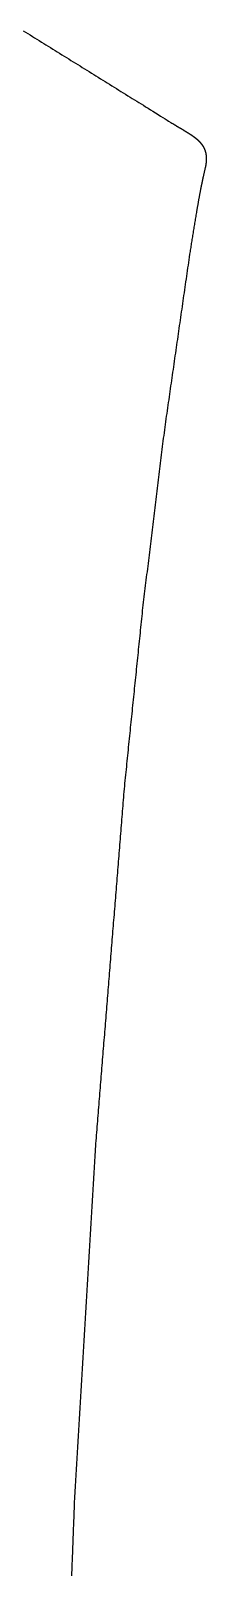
# Model space of a CAD drawing. Header units: feet. Extents: x 3.9 to 4.35, y 0.02 to 1.11.
# Drawn here: x 4.0835 to 4.0947, y 0.809 to 0.907 of the extents above; entities that cross this region are included whole.
import ezdxf

# ---------------------------------------------------------------- set-up
doc = ezdxf.new("R2010")
doc.units = ezdxf.units.FT
doc.header["$MEASUREMENT"] = 0
doc.layers.add('Standard', color=178, linetype='Continuous', true_color=0x000000)

msp = doc.modelspace()

# ---------------------------------------------------------------- linework, layer by layer
at = {"layer": 'Standard'}
for points, knots in [([(4.083035, 0.907003), (4.087789, 0.904053), (4.092542, 0.901103), (4.09266, 0.90103), (4.092777, 0.900957)], [674, 674, 674, 675, 675, 676, 676, 676]), ([(4.083035, 0.907003, 0.100315), (4.087789, 0.904053, 0.100315), (4.092542, 0.901103, 0.100315), (4.09266, 0.90103, 0.100315), (4.092777, 0.900957, 0.100315)], [674, 674, 674, 675, 675, 676, 676, 676]), ([(4.092777, 0.900957), (4.092893, 0.900887), (4.093009, 0.900818), (4.093232, 0.900685), (4.093455, 0.900553)], [676, 676, 676, 677, 677, 678, 678, 678]), ([(4.092777, 0.900957, 0.100315), (4.092893, 0.900887, 0.100315), (4.093009, 0.900818, 0.100315), (4.093232, 0.900685, 0.100315), (4.093455, 0.900553, 0.100315)], [676, 676, 676, 677, 677, 678, 678, 678]), ([(4.09466, 0.898314), (4.094651, 0.898275), (4.094642, 0.898236), (4.094565, 0.897896), (4.094489, 0.897557)], [730, 730, 730, 731, 731, 732, 732, 732]), ([(4.09466, 0.898314, 0.100315), (4.094651, 0.898275, 0.100315), (4.094642, 0.898236, 0.100315), (4.094565, 0.897896, 0.100315), (4.094489, 0.897557, 0.100315)], [730, 730, 730, 731, 731, 732, 732, 732]), ([(4.086294, 0.813204), (4.08586, 0.801775), (4.085426, 0.790345), (4.084706, 0.767356), (4.083986, 0.744367)], [740, 740, 740, 741, 741, 742, 742, 742]), ([(4.086294, 0.813204, 0.100315), (4.08586, 0.801775, 0.100315), (4.085426, 0.790345, 0.100315), (4.084706, 0.767356, 0.100315), (4.083986, 0.744367, 0.100315)], [740, 740, 740, 741, 741, 742, 742, 742])]:
    msp.add_open_spline(points, degree=2, knots=knots, dxfattribs=at)
for points in [[(4.092777, 0.900957), (4.092777, 0.900957, 0.050158), (4.092777, 0.900957, 0.100315)], [(4.093455, 0.900553), (4.093455, 0.900553, 0.050158), (4.093455, 0.900553, 0.100315)], [(4.093455, 0.900553), (4.09356, 0.900487), (4.093665, 0.900421)], [(4.093455, 0.900553, 0.100315), (4.09356, 0.900487, 0.100315), (4.093665, 0.900421, 0.100315)], [(4.093665, 0.900421), (4.093665, 0.900421, 0.050158), (4.093665, 0.900421, 0.100315)], [(4.093665, 0.900421), (4.093715, 0.900388), (4.093766, 0.900354)], [(4.093665, 0.900421, 0.100315), (4.093715, 0.900388, 0.100315), (4.093766, 0.900354, 0.100315)], [(4.093766, 0.900354), (4.093766, 0.900354, 0.050158), (4.093766, 0.900354, 0.100315)], [(4.093766, 0.900354), (4.093814, 0.90032), (4.093863, 0.900287)], [(4.093766, 0.900354, 0.100315), (4.093814, 0.90032, 0.100315), (4.093863, 0.900287, 0.100315)], [(4.093863, 0.900287), (4.093863, 0.900287, 0.050158), (4.093863, 0.900287, 0.100315)], [(4.093863, 0.900287), (4.093909, 0.900252), (4.093956, 0.900218)], [(4.093863, 0.900287, 0.100315), (4.093909, 0.900252, 0.100315), (4.093956, 0.900218, 0.100315)], [(4.093956, 0.900218), (4.093956, 0.900218, 0.050158), (4.093956, 0.900218, 0.100315)], [(4.093956, 0.900218), (4.094001, 0.900182), (4.094046, 0.900147)], [(4.093956, 0.900218, 0.100315), (4.094001, 0.900182, 0.100315), (4.094046, 0.900147, 0.100315)], [(4.094046, 0.900147), (4.094046, 0.900147, 0.050158), (4.094046, 0.900147, 0.100315)], [(4.094046, 0.900147), (4.094067, 0.900129), (4.094089, 0.900111)], [(4.094046, 0.900147, 0.100315), (4.094067, 0.900129, 0.100315), (4.094089, 0.900111, 0.100315)], [(4.094089, 0.900111), (4.094089, 0.900111, 0.050158), (4.094089, 0.900111, 0.100315)], [(4.094089, 0.900111), (4.09411, 0.900093), (4.094131, 0.900075)], [(4.094089, 0.900111, 0.100315), (4.09411, 0.900093, 0.100315), (4.094131, 0.900075, 0.100315)], [(4.094131, 0.900075), (4.094131, 0.900075, 0.050158), (4.094131, 0.900075, 0.100315)], [(4.094131, 0.900075), (4.094152, 0.900056), (4.094172, 0.900037)], [(4.094131, 0.900075, 0.100315), (4.094152, 0.900056, 0.100315), (4.094172, 0.900037, 0.100315)], [(4.094172, 0.900037), (4.094172, 0.900037, 0.050158), (4.094172, 0.900037, 0.100315)], [(4.094172, 0.900037), (4.094192, 0.900019), (4.094212, 0.9)], [(4.094172, 0.900037, 0.100315), (4.094192, 0.900019, 0.100315), (4.094212, 0.9, 0.100315)], [(4.094212, 0.9), (4.094212, 0.9, 0.050158), (4.094212, 0.9, 0.100315)], [(4.094212, 0.9), (4.094231, 0.899981), (4.094251, 0.899961)], [(4.094212, 0.9, 0.100315), (4.094231, 0.899981, 0.100315), (4.094251, 0.899961, 0.100315)], [(4.094251, 0.899961), (4.094251, 0.899961, 0.050158), (4.094251, 0.899961, 0.100315)], [(4.094251, 0.899961), (4.094269, 0.899942), (4.094288, 0.899922)], [(4.094251, 0.899961, 0.100315), (4.094269, 0.899942, 0.100315), (4.094288, 0.899922, 0.100315)], [(4.094288, 0.899922), (4.094288, 0.899922, 0.050158), (4.094288, 0.899922, 0.100315)], [(4.094288, 0.899922), (4.094306, 0.899902), (4.094324, 0.899883)], [(4.094288, 0.899922, 0.100315), (4.094306, 0.899902, 0.100315), (4.094324, 0.899883, 0.100315)], [(4.094324, 0.899883), (4.094324, 0.899883, 0.050158), (4.094324, 0.899883, 0.100315)], [(4.094324, 0.899883), (4.094341, 0.899862), (4.094359, 0.899842)], [(4.094324, 0.899883, 0.100315), (4.094341, 0.899862, 0.100315), (4.094359, 0.899842, 0.100315)], [(4.094359, 0.899842), (4.094359, 0.899842, 0.050158), (4.094359, 0.899842, 0.100315)], [(4.094359, 0.899842), (4.094376, 0.899821), (4.094392, 0.899801)], [(4.094359, 0.899842, 0.100315), (4.094376, 0.899821, 0.100315), (4.094392, 0.899801, 0.100315)], [(4.094392, 0.899801), (4.094392, 0.899801, 0.050158), (4.094392, 0.899801, 0.100315)], [(4.094392, 0.899801), (4.094408, 0.89978), (4.094424, 0.899759)], [(4.094392, 0.899801, 0.100315), (4.094408, 0.89978, 0.100315), (4.094424, 0.899759, 0.100315)], [(4.094424, 0.899759), (4.094424, 0.899759, 0.050158), (4.094424, 0.899759, 0.100315)], [(4.094424, 0.899759), (4.09444, 0.899737), (4.094455, 0.899716)], [(4.094424, 0.899759, 0.100315), (4.09444, 0.899737, 0.100315), (4.094455, 0.899716, 0.100315)], [(4.094455, 0.899716), (4.094455, 0.899716, 0.050158), (4.094455, 0.899716, 0.100315)], [(4.094455, 0.899716), (4.094469, 0.899694), (4.094484, 0.899672)], [(4.094455, 0.899716, 0.100315), (4.094469, 0.899694, 0.100315), (4.094484, 0.899672, 0.100315)], [(4.094484, 0.899672), (4.094484, 0.899672, 0.050158), (4.094484, 0.899672, 0.100315)], [(4.094484, 0.899672), (4.094498, 0.899649), (4.094511, 0.899627)], [(4.094484, 0.899672, 0.100315), (4.094498, 0.899649, 0.100315), (4.094511, 0.899627, 0.100315)], [(4.094511, 0.899627), (4.094511, 0.899627, 0.050158), (4.094511, 0.899627, 0.100315)], [(4.094511, 0.899627), (4.094518, 0.899615), (4.094525, 0.899604)], [(4.094511, 0.899627, 0.100315), (4.094518, 0.899615, 0.100315), (4.094525, 0.899604, 0.100315)], [(4.094525, 0.899604), (4.094525, 0.899604, 0.050158), (4.094525, 0.899604, 0.100315)], [(4.094525, 0.899604), (4.094531, 0.899592), (4.094537, 0.899581)], [(4.094525, 0.899604, 0.100315), (4.094531, 0.899592, 0.100315), (4.094537, 0.899581, 0.100315)], [(4.094537, 0.899581), (4.094537, 0.899581, 0.050158), (4.094537, 0.899581, 0.100315)], [(4.094537, 0.899581), (4.094544, 0.899569), (4.09455, 0.899557)], [(4.094537, 0.899581, 0.100315), (4.094544, 0.899569, 0.100315), (4.09455, 0.899557, 0.100315)], [(4.09455, 0.899557), (4.09455, 0.899557, 0.050158), (4.09455, 0.899557, 0.100315)], [(4.09455, 0.899557), (4.094556, 0.899546), (4.094562, 0.899534)], [(4.09455, 0.899557, 0.100315), (4.094556, 0.899546, 0.100315), (4.094562, 0.899534, 0.100315)], [(4.094562, 0.899534), (4.094562, 0.899534, 0.050158), (4.094562, 0.899534, 0.100315)], [(4.094562, 0.899534), (4.094568, 0.899522), (4.094574, 0.89951)], [(4.094562, 0.899534, 0.100315), (4.094568, 0.899522, 0.100315), (4.094574, 0.89951, 0.100315)], [(4.094574, 0.89951), (4.094574, 0.89951, 0.050158), (4.094574, 0.89951, 0.100315)], [(4.094574, 0.89951), (4.094579, 0.899498), (4.094585, 0.899486)], [(4.094574, 0.89951, 0.100315), (4.094579, 0.899498, 0.100315), (4.094585, 0.899486, 0.100315)], [(4.094585, 0.899486), (4.094585, 0.899486, 0.050158), (4.094585, 0.899486, 0.100315)], [(4.094585, 0.899486), (4.09459, 0.899473), (4.094596, 0.899461)], [(4.094585, 0.899486, 0.100315), (4.09459, 0.899473, 0.100315), (4.094596, 0.899461, 0.100315)], [(4.094596, 0.899461), (4.094596, 0.899461, 0.050158), (4.094596, 0.899461, 0.100315)], [(4.094596, 0.899461), (4.094601, 0.899449), (4.094606, 0.899436)], [(4.094596, 0.899461, 0.100315), (4.094601, 0.899449, 0.100315), (4.094606, 0.899436, 0.100315)], [(4.094606, 0.899436), (4.094606, 0.899436, 0.050158), (4.094606, 0.899436, 0.100315)], [(4.094606, 0.899436), (4.094611, 0.899424), (4.094616, 0.899411)], [(4.094606, 0.899436, 0.100315), (4.094611, 0.899424, 0.100315), (4.094616, 0.899411, 0.100315)], [(4.094616, 0.899411), (4.094616, 0.899411, 0.050158), (4.094616, 0.899411, 0.100315)], [(4.094616, 0.899411), (4.094621, 0.899399), (4.094625, 0.899386)], [(4.094616, 0.899411, 0.100315), (4.094621, 0.899399, 0.100315), (4.094625, 0.899386, 0.100315)], [(4.094625, 0.899386), (4.094625, 0.899386, 0.050158), (4.094625, 0.899386, 0.100315)], [(4.094625, 0.899386), (4.09463, 0.899373), (4.094634, 0.89936)], [(4.094625, 0.899386, 0.100315), (4.09463, 0.899373, 0.100315), (4.094634, 0.89936, 0.100315)], [(4.094634, 0.89936), (4.094634, 0.89936, 0.050158), (4.094634, 0.89936, 0.100315)], [(4.094634, 0.89936), (4.094639, 0.899348), (4.094643, 0.899335)], [(4.094634, 0.89936, 0.100315), (4.094639, 0.899348, 0.100315), (4.094643, 0.899335, 0.100315)], [(4.094643, 0.899335), (4.094643, 0.899335, 0.050158), (4.094643, 0.899335, 0.100315)], [(4.094643, 0.899335), (4.094647, 0.899321), (4.094651, 0.899308)], [(4.094643, 0.899335, 0.100315), (4.094647, 0.899321, 0.100315), (4.094651, 0.899308, 0.100315)], [(4.094651, 0.899308), (4.094651, 0.899308, 0.050158), (4.094651, 0.899308, 0.100315)], [(4.094651, 0.899308), (4.094655, 0.899295), (4.094659, 0.899282)], [(4.094651, 0.899308, 0.100315), (4.094655, 0.899295, 0.100315), (4.094659, 0.899282, 0.100315)], [(4.094659, 0.899282), (4.094659, 0.899282, 0.050158), (4.094659, 0.899282, 0.100315)], [(4.094659, 0.899282), (4.094663, 0.899268), (4.094666, 0.899255)], [(4.094659, 0.899282, 0.100315), (4.094663, 0.899268, 0.100315), (4.094666, 0.899255, 0.100315)], [(4.094666, 0.899255), (4.094666, 0.899255, 0.050158), (4.094666, 0.899255, 0.100315)], [(4.094666, 0.899255), (4.09467, 0.899241), (4.094673, 0.899228)], [(4.094666, 0.899255, 0.100315), (4.09467, 0.899241, 0.100315), (4.094673, 0.899228, 0.100315)], [(4.094673, 0.899228), (4.094673, 0.899228, 0.050158), (4.094673, 0.899228, 0.100315)], [(4.094673, 0.899228), (4.094676, 0.899214), (4.09468, 0.8992)], [(4.094673, 0.899228, 0.100315), (4.094676, 0.899214, 0.100315), (4.09468, 0.8992, 0.100315)], [(4.09468, 0.8992), (4.09468, 0.8992, 0.050158), (4.09468, 0.8992, 0.100315)], [(4.09468, 0.8992), (4.094682, 0.899186), (4.094685, 0.899172)], [(4.09468, 0.8992, 0.100315), (4.094682, 0.899186, 0.100315), (4.094685, 0.899172, 0.100315)], [(4.094685, 0.899172), (4.094685, 0.899172, 0.050158), (4.094685, 0.899172, 0.100315)], [(4.094685, 0.899172), (4.094688, 0.899158), (4.094691, 0.899144)], [(4.094685, 0.899172, 0.100315), (4.094688, 0.899158, 0.100315), (4.094691, 0.899144, 0.100315)], [(4.094698, 0.898537), (4.094693, 0.898501), (4.094688, 0.898465)], [(4.094698, 0.898537, 0.100315), (4.094693, 0.898501, 0.100315), (4.094688, 0.898465, 0.100315)], [(4.094691, 0.899144), (4.094691, 0.899144, 0.050158), (4.094691, 0.899144, 0.100315)], [(4.094691, 0.899144), (4.094693, 0.89913), (4.094696, 0.899116)], [(4.094691, 0.899144, 0.100315), (4.094693, 0.89913, 0.100315), (4.094696, 0.899116, 0.100315)], [(4.094696, 0.899116), (4.094696, 0.899116, 0.050158), (4.094696, 0.899116, 0.100315)], [(4.094696, 0.899116), (4.094698, 0.899101), (4.0947, 0.899087)], [(4.094696, 0.899116, 0.100315), (4.094698, 0.899101, 0.100315), (4.0947, 0.899087, 0.100315)], [(4.094706, 0.898608), (4.094702, 0.898572), (4.094698, 0.898537)], [(4.094706, 0.898608, 0.100315), (4.094702, 0.898572, 0.100315), (4.094698, 0.898537, 0.100315)], [(4.094698, 0.898537), (4.094698, 0.898537, 0.050158), (4.094698, 0.898537, 0.100315)], [(4.0947, 0.899087), (4.0947, 0.899087, 0.050158), (4.0947, 0.899087, 0.100315)], [(4.0947, 0.899087), (4.094702, 0.899072), (4.094704, 0.899057)], [(4.0947, 0.899087, 0.100315), (4.094702, 0.899072, 0.100315), (4.094704, 0.899057, 0.100315)], [(4.094704, 0.899057), (4.094704, 0.899057, 0.050158), (4.094704, 0.899057, 0.100315)], [(4.094704, 0.899057), (4.094706, 0.899043), (4.094708, 0.899028)], [(4.094704, 0.899057, 0.100315), (4.094706, 0.899043, 0.100315), (4.094708, 0.899028, 0.100315)], [(4.094713, 0.898677), (4.09471, 0.898642), (4.094706, 0.898608)], [(4.094713, 0.898677, 0.100315), (4.09471, 0.898642, 0.100315), (4.094706, 0.898608, 0.100315)], [(4.094706, 0.898608), (4.094706, 0.898608, 0.050158), (4.094706, 0.898608, 0.100315)], [(4.094708, 0.899028), (4.094708, 0.899028, 0.050158), (4.094708, 0.899028, 0.100315)], [(4.094708, 0.899028), (4.094709, 0.899013), (4.094711, 0.898998)], [(4.094708, 0.899028, 0.100315), (4.094709, 0.899013, 0.100315), (4.094711, 0.898998, 0.100315)], [(4.094711, 0.898998), (4.094711, 0.898998, 0.050158), (4.094711, 0.898998, 0.100315)], [(4.094711, 0.898998), (4.094713, 0.898967), (4.094715, 0.898937)], [(4.094711, 0.898998, 0.100315), (4.094713, 0.898967, 0.100315), (4.094715, 0.898937, 0.100315)], [(4.094716, 0.898744), (4.094714, 0.898711), (4.094713, 0.898677)], [(4.094716, 0.898744, 0.100315), (4.094714, 0.898711, 0.100315), (4.094713, 0.898677, 0.100315)], [(4.094713, 0.898677), (4.094713, 0.898677, 0.050158), (4.094713, 0.898677, 0.100315)], [(4.094715, 0.898937), (4.094715, 0.898937, 0.050158), (4.094715, 0.898937, 0.100315)], [(4.094715, 0.898937), (4.094717, 0.898905), (4.094718, 0.898874)], [(4.094715, 0.898937, 0.100315), (4.094717, 0.898905, 0.100315), (4.094718, 0.898874, 0.100315)], [(4.094718, 0.89881), (4.094717, 0.898777), (4.094716, 0.898744)], [(4.094718, 0.89881, 0.100315), (4.094717, 0.898777, 0.100315), (4.094716, 0.898744, 0.100315)], [(4.094716, 0.898744), (4.094716, 0.898744, 0.050158), (4.094716, 0.898744, 0.100315)], [(4.094718, 0.898874), (4.094718, 0.898874, 0.050158), (4.094718, 0.898874, 0.100315)], [(4.094718, 0.898874), (4.094718, 0.898842), (4.094718, 0.89881)], [(4.094718, 0.898874, 0.100315), (4.094718, 0.898842, 0.100315), (4.094718, 0.89881, 0.100315)], [(4.094718, 0.89881), (4.094718, 0.89881, 0.050158), (4.094718, 0.89881, 0.100315)], [(4.094489, 0.897557), (4.094419, 0.897215), (4.094348, 0.896874)], [(4.094489, 0.897557, 0.100315), (4.094419, 0.897215, 0.100315), (4.094348, 0.896874, 0.100315)], [(4.094489, 0.897557), (4.094489, 0.897557, 0.050158), (4.094489, 0.897557, 0.100315)], [(4.094675, 0.89839), (4.094667, 0.898352), (4.09466, 0.898314)], [(4.094675, 0.89839, 0.100315), (4.094667, 0.898352, 0.100315), (4.09466, 0.898314, 0.100315)], [(4.09466, 0.898314), (4.09466, 0.898314, 0.050158), (4.09466, 0.898314, 0.100315)], [(4.094688, 0.898465), (4.094681, 0.898427), (4.094675, 0.89839)], [(4.094688, 0.898465, 0.100315), (4.094681, 0.898427, 0.100315), (4.094675, 0.89839, 0.100315)], [(4.094675, 0.89839), (4.094675, 0.89839, 0.050158), (4.094675, 0.89839, 0.100315)], [(4.094688, 0.898465), (4.094688, 0.898465, 0.050158), (4.094688, 0.898465, 0.100315)], [(4.094348, 0.896874), (4.094223, 0.896188), (4.094098, 0.895502)], [(4.094348, 0.896874, 0.100315), (4.094223, 0.896188, 0.100315), (4.094098, 0.895502, 0.100315)], [(4.094348, 0.896874), (4.094348, 0.896874, 0.050158), (4.094348, 0.896874, 0.100315)], [(4.094098, 0.895502), (4.093874, 0.894125), (4.093651, 0.892748)], [(4.094098, 0.895502, 0.100315), (4.093874, 0.894125, 0.100315), (4.093651, 0.892748, 0.100315)], [(4.094098, 0.895502), (4.094098, 0.895502, 0.050158), (4.094098, 0.895502, 0.100315)], [(4.093651, 0.892748), (4.092846, 0.887148), (4.092041, 0.881548)], [(4.093651, 0.892748, 0.100315), (4.092846, 0.887148, 0.100315), (4.092041, 0.881548, 0.100315)], [(4.093651, 0.892748), (4.093651, 0.892748, 0.050158), (4.093651, 0.892748, 0.100315)], [(4.092041, 0.881548), (4.091346, 0.875875), (4.090651, 0.870201)], [(4.092041, 0.881548, 0.100315), (4.091346, 0.875875, 0.100315), (4.090651, 0.870201, 0.100315)], [(4.092041, 0.881548), (4.092041, 0.881548, 0.050158), (4.092041, 0.881548, 0.100315)], [(4.090651, 0.870201), (4.090069, 0.864516), (4.089487, 0.858831)], [(4.090651, 0.870201, 0.100315), (4.090069, 0.864516, 0.100315), (4.089487, 0.858831, 0.100315)], [(4.090651, 0.870201), (4.090651, 0.870201, 0.050158), (4.090651, 0.870201, 0.100315)], [(4.089487, 0.858831), (4.088569, 0.847436), (4.087651, 0.836042)], [(4.089487, 0.858831, 0.100315), (4.088569, 0.847436, 0.100315), (4.087651, 0.836042, 0.100315)], [(4.089487, 0.858831), (4.089487, 0.858831, 0.050158), (4.089487, 0.858831, 0.100315)], [(4.087651, 0.836042), (4.086973, 0.824623), (4.086294, 0.813204)], [(4.087651, 0.836042, 0.100315), (4.086973, 0.824623, 0.100315), (4.086294, 0.813204, 0.100315)], [(4.087651, 0.836042), (4.087651, 0.836042, 0.050158), (4.087651, 0.836042, 0.100315)], [(4.086294, 0.813204), (4.086294, 0.813204, 0.050158), (4.086294, 0.813204, 0.100315)]]:
    msp.add_open_spline(points, degree=2, dxfattribs=at)

doc.saveas('drawing.dxf')
